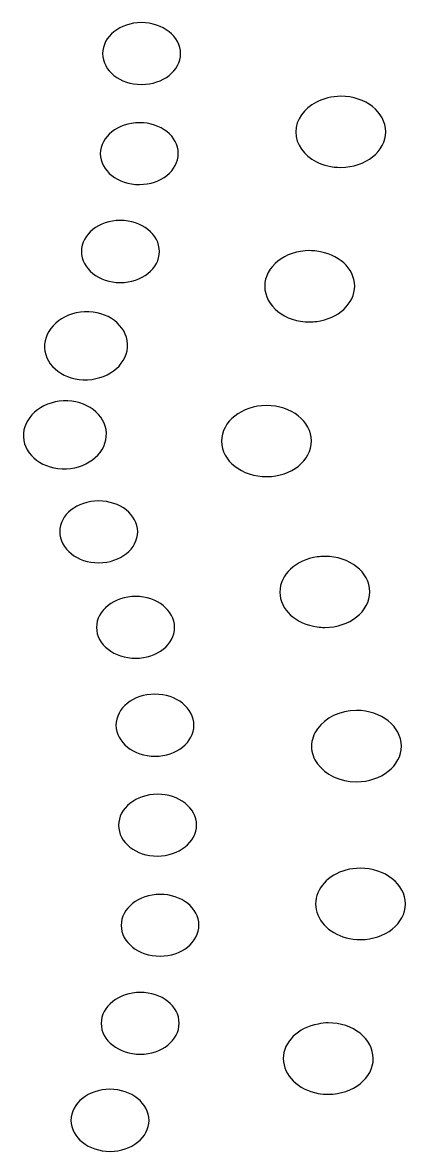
# Model space of a CAD drawing. Header units: centimetres. Extents: x -13.4 to 13.4, y -13.4 to 13.3.
# Drawn here: x 12.111 to 13.202, y 6.751 to 9.968 of the extents above; entities that cross this region are included whole.
import ezdxf

# ---------------------------------------------------------------- set-up
doc = ezdxf.new("R2010")
doc.units = ezdxf.units.CM
doc.header["$MEASUREMENT"] = 0
doc.layers.add('Layer 1', color=7, linetype='Continuous')

msp = doc.modelspace()

# ---------------------------------------------------------------- linework, layer by layer
at = {"layer": 'Layer 1', "color": 222, "lineweight": 25}
for points, knots in [([(12.44989, 9.96809), (12.51117, 9.9682), (12.56143, 9.92821), (12.56151, 9.87962), (12.56151, 9.87962), (12.56151, 9.83103), (12.51123, 9.79209), (12.44989, 9.79198), (12.44989, 9.79198), (12.38861, 9.79187), (12.33917, 9.83103), (12.3391, 9.87962), (12.3391, 9.87962), (12.3391, 9.92821), (12.38864, 9.96797), (12.44989, 9.96809)], [0, 0, 0, 0, 0.2, 0.2, 0.2, 0.2, 0.4, 0.4, 0.4, 0.4, 0.6, 0.6, 0.6, 0.6, 1, 1, 1, 1]), ([(13.01791, 9.75808), (13.08865, 9.75821), (13.14591, 9.7133), (13.14607, 9.65721), (13.14607, 9.65721), (13.14607, 9.60112), (13.08865, 9.55565), (13.01791, 9.55551), (13.01791, 9.55551), (12.99235, 9.55546), (12.96843, 9.56103), (12.94846, 9.57122), (12.94846, 9.57122), (12.91304, 9.58921), (12.88988, 9.62052), (12.88975, 9.65638), (12.88975, 9.65638), (12.88975, 9.69224), (12.91306, 9.72341), (12.94846, 9.74154), (12.94846, 9.74154), (12.96844, 9.75178), (12.9924, 9.75803), (13.01791, 9.75808)], [0, 0, 0, 0, 0.1428571, 0.1428571, 0.1428571, 0.1428571, 0.2857143, 0.2857143, 0.2857143, 0.2857143, 0.4285714, 0.4285714, 0.4285714, 0.4285714, 0.5714286, 0.5714286, 0.5714286, 0.5714286, 0.7142857, 0.7142857, 0.7142857, 0.7142857, 1, 1, 1, 1]), ([(12.4441, 9.68284), (12.50538, 9.68295), (12.55481, 9.64379), (12.55489, 9.5952), (12.55489, 9.5952), (12.55489, 9.54661), (12.50537, 9.50685), (12.4441, 9.50673), (12.4441, 9.50673), (12.38282, 9.50662), (12.33255, 9.54578), (12.33248, 9.59437), (12.33248, 9.59437), (12.33248, 9.64296), (12.38282, 9.68272), (12.4441, 9.68284)], [0, 0, 0, 0, 0.2, 0.2, 0.2, 0.2, 0.4, 0.4, 0.4, 0.4, 0.6, 0.6, 0.6, 0.6, 1, 1, 1, 1]), ([(12.38953, 9.4042), (12.45081, 9.40431), (12.501, 9.36432), (12.50115, 9.31573), (12.50115, 9.31573), (12.50115, 9.26714), (12.45081, 9.22738), (12.38953, 9.22726), (12.38953, 9.22726), (12.32825, 9.22715), (12.27882, 9.26714), (12.27874, 9.31573), (12.27874, 9.31573), (12.27874, 9.36432), (12.32826, 9.40408), (12.38953, 9.4042)], [0, 0, 0, 0, 0.2, 0.2, 0.2, 0.2, 0.4, 0.4, 0.4, 0.4, 0.6, 0.6, 0.6, 0.6, 1, 1, 1, 1]), ([(12.92944, 9.31821), (12.93629, 9.31822), (12.94279, 9.31737), (12.94928, 9.31656), (12.94928, 9.31656), (13.01049, 9.30904), (13.0575, 9.26804), (13.0576, 9.21734), (13.0576, 9.21734), (13.0576, 9.16664), (13.01052, 9.12422), (12.94928, 9.11647), (12.94928, 9.11647), (12.94273, 9.11563), (12.93629, 9.11483), (12.92944, 9.11482), (12.92944, 9.11482), (12.85867, 9.11469), (12.80138, 9.16043), (12.80128, 9.21652), (12.80128, 9.21652), (12.80128, 9.27261), (12.85867, 9.31808), (12.92944, 9.31822), (12.92944, 9.31822), (12.92944, 9.31822), (12.92944, 9.31821), (12.92944, 9.31821)], [0, 0, 0, 0, 0.125, 0.125, 0.125, 0.125, 0.25, 0.25, 0.25, 0.25, 0.375, 0.375, 0.375, 0.375, 0.5, 0.5, 0.5, 0.5, 0.625, 0.625, 0.625, 0.625, 0.75, 0.75, 0.75, 0.75, 1, 1, 1, 1]), ([(12.28783, 9.14375), (12.35323, 9.14672), (12.40778, 9.1054), (12.4102, 9.05197), (12.4102, 9.05197), (12.41263, 8.99854), (12.3615, 8.95324), (12.2961, 8.95027), (12.2961, 8.95027), (12.2307, 8.9473), (12.17615, 8.9878), (12.17373, 9.04122), (12.17373, 9.04122), (12.1713, 9.09465), (12.22243, 9.14078), (12.28783, 9.14375)], [0, 0, 0, 0, 0.2, 0.2, 0.2, 0.2, 0.4, 0.4, 0.4, 0.4, 0.6, 0.6, 0.6, 0.6, 1, 1, 1, 1]), ([(12.22747, 8.88991), (12.29287, 8.89288), (12.34741, 8.85156), (12.34984, 8.79813), (12.34984, 8.79813), (12.35227, 8.7447), (12.30114, 8.6994), (12.23574, 8.69643), (12.23574, 8.69643), (12.17034, 8.69346), (12.1158, 8.73396), (12.11337, 8.78738), (12.11337, 8.78738), (12.11094, 8.84081), (12.16207, 8.88694), (12.22747, 8.88991)], [0, 0, 0, 0, 0.2, 0.2, 0.2, 0.2, 0.4, 0.4, 0.4, 0.4, 0.6, 0.6, 0.6, 0.6, 1, 1, 1, 1]), ([(12.80625, 8.87668), (12.87699, 8.87681), (12.93425, 8.8319), (12.93441, 8.77581), (12.93441, 8.77581), (12.93441, 8.71972), (12.87792, 8.67425), (12.80708, 8.67411), (12.80708, 8.67411), (12.7363, 8.67398), (12.67826, 8.71889), (12.6781, 8.77498), (12.6781, 8.77498), (12.6781, 8.83107), (12.73548, 8.87654), (12.80626, 8.87668), (12.80626, 8.87668), (12.80626, 8.87668), (12.80625, 8.87668), (12.80625, 8.87668)], [0, 0, 0, 0, 0.1666667, 0.1666667, 0.1666667, 0.1666667, 0.3333333, 0.3333333, 0.3333333, 0.3333333, 0.5, 0.5, 0.5, 0.5, 0.6666667, 0.6666667, 0.6666667, 0.6666667, 1, 1, 1, 1]), ([(12.32752, 8.60466), (12.3888, 8.60477), (12.43905, 8.56561), (12.43914, 8.51702), (12.43914, 8.51702), (12.43914, 8.46843), (12.38962, 8.42867), (12.32835, 8.42855), (12.32835, 8.42855), (12.26707, 8.42844), (12.21681, 8.46843), (12.21673, 8.51702), (12.21673, 8.51702), (12.21647, 8.56561), (12.26627, 8.60455), (12.32752, 8.60466)], [0, 0, 0, 0, 0.2, 0.2, 0.2, 0.2, 0.4, 0.4, 0.4, 0.4, 0.6, 0.6, 0.6, 0.6, 1, 1, 1, 1]), ([(12.97244, 8.44674), (13.04318, 8.44687), (13.1005, 8.40196), (13.1006, 8.34587), (13.1006, 8.34587), (13.1006, 8.28978), (13.04324, 8.24431), (12.97244, 8.24417), (12.97244, 8.24417), (12.96506, 8.24416), (12.9579, 8.24488), (12.95095, 8.24582), (12.95095, 8.24582), (12.89045, 8.2538), (12.84438, 8.2948), (12.84429, 8.34504), (12.84429, 8.34504), (12.84429, 8.39528), (12.89042, 8.43681), (12.95095, 8.44509), (12.95095, 8.44509), (12.95796, 8.44609), (12.96512, 8.44673), (12.97244, 8.44674)], [0, 0, 0, 0, 0.1428571, 0.1428571, 0.1428571, 0.1428571, 0.2857143, 0.2857143, 0.2857143, 0.2857143, 0.4285714, 0.4285714, 0.4285714, 0.4285714, 0.5714286, 0.5714286, 0.5714286, 0.5714286, 0.7142857, 0.7142857, 0.7142857, 0.7142857, 1, 1, 1, 1]), ([(12.43335, 8.33263), (12.49463, 8.33274), (12.544, 8.29282), (12.54415, 8.24416), (12.54415, 8.24416), (12.54415, 8.19557), (12.49469, 8.15663), (12.43335, 8.15652), (12.43335, 8.15652), (12.37207, 8.15641), (12.32182, 8.19557), (12.32173, 8.24416), (12.32173, 8.24416), (12.32173, 8.29282), (12.37209, 8.33251), (12.43335, 8.33263)], [0, 0, 0, 0, 0.2, 0.2, 0.2, 0.2, 0.4, 0.4, 0.4, 0.4, 0.6, 0.6, 0.6, 0.6, 1, 1, 1, 1]), ([(12.48792, 8.05399), (12.54924, 8.0541), (12.59945, 8.01411), (12.59954, 7.96552), (12.59954, 7.96552), (12.59954, 7.91693), (12.55002, 7.87717), (12.48875, 7.87705), (12.48875, 7.87705), (12.42747, 7.87694), (12.37728, 7.91693), (12.37713, 7.96552), (12.37713, 7.96552), (12.37713, 8.01411), (12.42659, 8.05387), (12.48793, 8.05399), (12.48793, 8.05399), (12.48793, 8.05399), (12.48792, 8.05399), (12.48792, 8.05399)], [0, 0, 0, 0, 0.1666667, 0.1666667, 0.1666667, 0.1666667, 0.3333333, 0.3333333, 0.3333333, 0.3333333, 0.5, 0.5, 0.5, 0.5, 0.6666667, 0.6666667, 0.6666667, 0.6666667, 1, 1, 1, 1]), ([(13.06256, 8.00769), (13.1333, 8.00782), (13.19062, 7.96208), (13.19072, 7.90599), (13.19072, 7.90599), (13.19072, 7.8499), (13.1333, 7.80443), (13.06256, 7.80429), (13.06256, 7.80429), (13.01502, 7.80421), (12.97393, 7.82513), (12.95177, 7.85555), (12.95177, 7.85555), (12.94095, 7.87043), (12.93443, 7.88674), (12.93441, 7.90516), (12.93441, 7.90516), (12.93441, 7.92358), (12.94097, 7.94067), (12.95177, 7.9556), (12.95177, 7.9556), (12.97387, 7.98611), (13.01502, 8.0076), (13.06256, 8.00769)], [0, 0, 0, 0, 0.1428571, 0.1428571, 0.1428571, 0.1428571, 0.2857143, 0.2857143, 0.2857143, 0.2857143, 0.4285714, 0.4285714, 0.4285714, 0.4285714, 0.5714286, 0.5714286, 0.5714286, 0.5714286, 0.7142857, 0.7142857, 0.7142857, 0.7142857, 1, 1, 1, 1]), ([(12.49536, 7.76874), (12.55664, 7.76885), (12.60683, 7.72969), (12.60698, 7.6811), (12.60698, 7.6811), (12.60698, 7.63254), (12.55664, 7.59275), (12.49536, 7.59263), (12.49536, 7.59263), (12.43408, 7.59252), (12.38465, 7.63168), (12.38457, 7.68027), (12.38457, 7.68027), (12.38457, 7.72886), (12.43408, 7.76862), (12.49536, 7.76874)], [0, 0, 0, 0, 0.2, 0.2, 0.2, 0.2, 0.4, 0.4, 0.4, 0.4, 0.6, 0.6, 0.6, 0.6, 1, 1, 1, 1]), ([(13.07331, 7.5579), (13.14405, 7.55803), (13.20214, 7.51229), (13.20229, 7.4562), (13.20229, 7.4562), (13.20229, 7.40011), (13.14487, 7.35464), (13.07413, 7.3545), (13.07413, 7.3545), (13.01729, 7.35439), (12.96939, 7.38415), (12.95259, 7.42478), (12.95259, 7.42478), (12.94847, 7.43474), (12.94605, 7.44521), (12.94598, 7.4562), (12.94598, 7.4562), (12.94596, 7.46725), (12.94857, 7.47764), (12.95259, 7.48762), (12.95259, 7.48762), (12.96924, 7.52828), (13.01641, 7.55779), (13.07331, 7.5579)], [0, 0, 0, 0, 0.1428571, 0.1428571, 0.1428571, 0.1428571, 0.2857143, 0.2857143, 0.2857143, 0.2857143, 0.4285714, 0.4285714, 0.4285714, 0.4285714, 0.5714286, 0.5714286, 0.5714286, 0.5714286, 0.7142857, 0.7142857, 0.7142857, 0.7142857, 1, 1, 1, 1]), ([(12.5028, 7.48349), (12.56408, 7.4836), (12.61345, 7.44444), (12.6136, 7.39585), (12.6136, 7.39585), (12.6136, 7.34726), (12.56414, 7.3075), (12.5028, 7.30738), (12.5028, 7.30738), (12.44153, 7.30727), (12.39208, 7.34643), (12.39201, 7.39502), (12.39201, 7.39502), (12.39201, 7.44361), (12.44155, 7.48337), (12.5028, 7.48349)], [0, 0, 0, 0, 0.2, 0.2, 0.2, 0.2, 0.4, 0.4, 0.4, 0.4, 0.6, 0.6, 0.6, 0.6, 1, 1, 1, 1]), ([(12.44658, 7.20402), (12.50786, 7.20413), (12.55723, 7.16497), (12.55738, 7.11638), (12.55738, 7.11638), (12.55738, 7.06779), (12.50792, 7.02803), (12.44658, 7.02791), (12.44658, 7.02791), (12.3853, 7.0278), (12.33504, 7.06696), (12.33496, 7.11555), (12.33496, 7.11555), (12.33496, 7.16414), (12.38532, 7.2039), (12.44658, 7.20402)], [0, 0, 0, 0, 0.2, 0.2, 0.2, 0.2, 0.4, 0.4, 0.4, 0.4, 0.6, 0.6, 0.6, 0.6, 1, 1, 1, 1]), ([(12.98236, 7.1172), (13.0531, 7.11733), (13.11042, 7.07159), (13.11052, 7.0155), (13.11052, 7.0155), (13.11052, 6.95934), (13.05316, 6.91394), (12.98236, 6.9138), (12.98236, 6.9138), (12.97244, 6.91378), (12.96272, 6.91462), (12.95342, 6.91628), (12.95342, 6.91628), (12.89652, 6.92653), (12.85429, 6.96724), (12.8542, 7.0155), (12.8542, 7.0155), (12.8542, 7.0637), (12.89656, 7.10345), (12.95342, 7.11389), (12.95342, 7.11389), (12.96271, 7.11565), (12.9725, 7.11718), (12.98236, 7.1172)], [0, 0, 0, 0, 0.1428571, 0.1428571, 0.1428571, 0.1428571, 0.2857143, 0.2857143, 0.2857143, 0.2857143, 0.4285714, 0.4285714, 0.4285714, 0.4285714, 0.5714286, 0.5714286, 0.5714286, 0.5714286, 0.7142857, 0.7142857, 0.7142857, 0.7142857, 1, 1, 1, 1]), ([(12.35976, 6.92786), (12.42104, 6.92797), (12.47123, 6.88798), (12.47138, 6.83939), (12.47138, 6.83939), (12.47138, 6.7908), (12.42192, 6.75104), (12.36058, 6.75092), (12.36058, 6.75092), (12.2993, 6.75081), (12.24905, 6.7908), (12.24896, 6.83939), (12.24896, 6.83939), (12.24896, 6.88798), (12.29848, 6.92774), (12.35975, 6.92786), (12.35975, 6.92786), (12.35975, 6.92786), (12.35976, 6.92786), (12.35976, 6.92786)], [0, 0, 0, 0, 0.1666667, 0.1666667, 0.1666667, 0.1666667, 0.3333333, 0.3333333, 0.3333333, 0.3333333, 0.5, 0.5, 0.5, 0.5, 0.6666667, 0.6666667, 0.6666667, 0.6666667, 1, 1, 1, 1])]:
    msp.add_open_spline(points, degree=3, knots=knots, dxfattribs=at)

doc.saveas('drawing.dxf')
